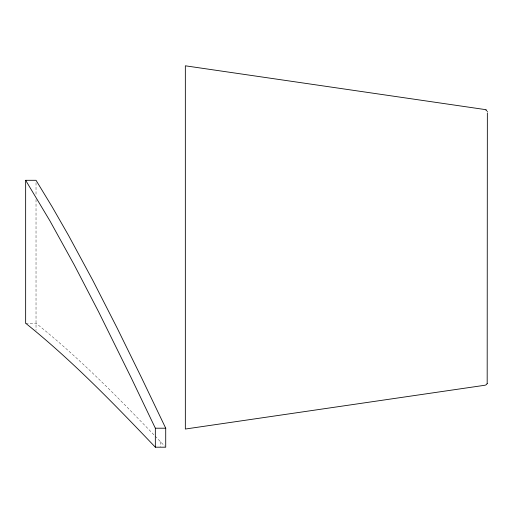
<?xml version="1.0" encoding="UTF-8"?>
<svg xmlns="http://www.w3.org/2000/svg" width="513" height="513" viewBox="0 0 513 513"><rect width="100%" height="100%" fill="white"/><g stroke="black" fill="none" stroke-linecap="round" stroke-linejoin="round"><path stroke-width="0.38" stroke-dasharray="2.56 1.92" d="M25.65 323.241L36.025 323.241C78.56 357.375 116.945 396.267 154.625 435.588M155.163 436.146L164.679 446.105M160.531 441.751L160.531 446.592M36.025 182.699L36.025 195.472M36.025 199.467L36.025 330.263"/><path stroke-width="0.77" d="M487.183 383.551L487.35 112.995M487.209 383.493L486.427 384.635L485.131 385.218L185.34 429.035L185.34 65.805L485.131 109.564L486.651 110.366M25.65 180.3L36.025 180.3L52.236 206.983L68.447 235.268L92.763 280.303L117.079 327.916L141.402 377.446L165.718 428.208L165.718 447.195L155.343 447.195C114.059 403.93 72.371 360.735 25.65 323.241L25.65 180.3L49.966 220.936L74.282 264.977L98.599 311.801L131.027 377.446L155.343 428.208L155.343 447.195M155.343 428.208L165.718 428.208M486.305 110.051L485.958 109.833M487.19 111.231L487.337 111.853"/></g></svg>
